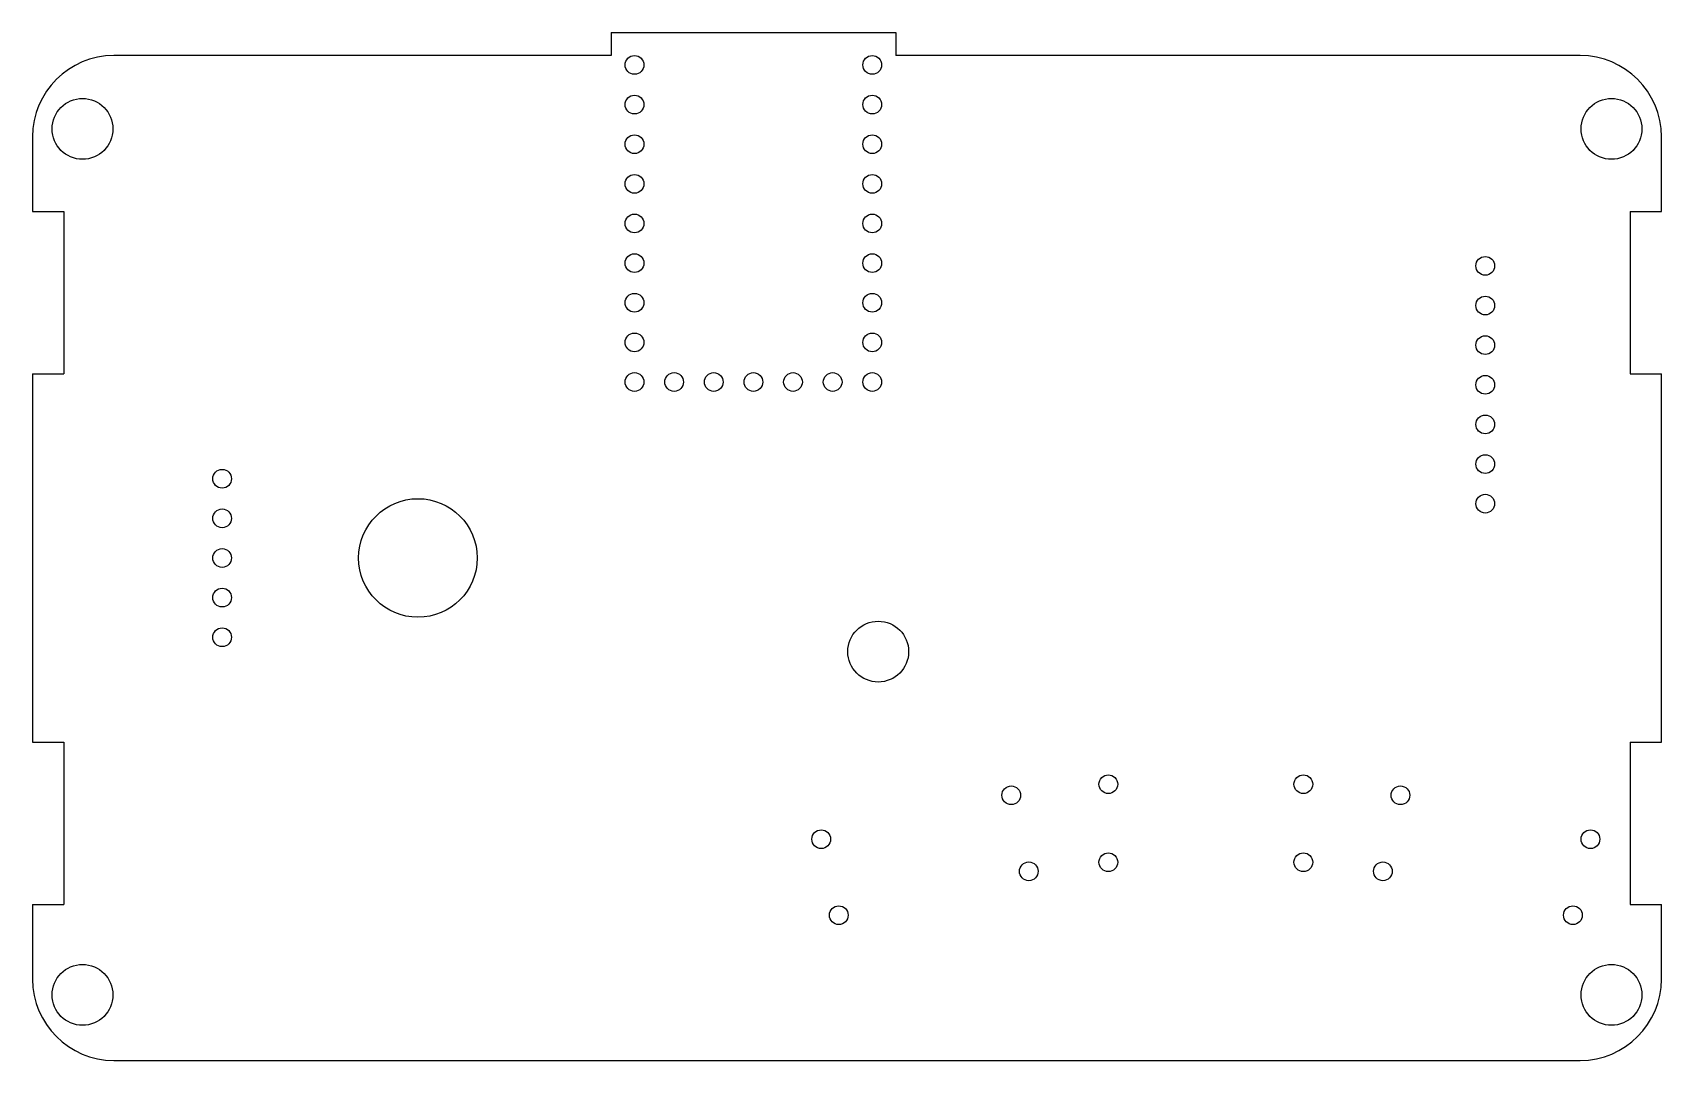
# Model space of a CAD drawing. Header units: metres. Extents: x 3 to 107, y 3 to 69.
import ezdxf

# ---------------------------------------------------------------- set-up
doc = ezdxf.new("R2010")
doc.units = ezdxf.units.M

msp = doc.modelspace()

# ---------------------------------------------------------------- linework, layer by layer
for p, q in [((39.88, 68.6721), (58.12, 68.6721)), ((39.88, 68.6721), (39.88, 67.2)), ((58.12, 68.6721), (58.12, 67.2)), ((39.88, 67.2), (8, 67.2)), ((102, 67.2), (58.12, 67.2)), ((2.8, 62), (2.8, 57.2)), ((107.2, 57.2), (107.2, 62)), ((2.8, 57.2), (4.8, 57.2)), ((4.8, 57.2), (4.8, 46.8)), ((105.2, 57.2), (105.2, 46.8)), ((105.2, 57.2), (107.2, 57.2)), ((2.8, 46.8), (4.8, 46.8)), ((2.8, 46.8), (2.8, 23.2)), ((105.2, 46.8), (107.2, 46.8)), ((107.2, 23.2), (107.2, 46.8)), ((2.8, 23.2), (4.8, 23.2)), ((4.8, 23.2), (4.8, 12.8)), ((105.2, 23.2), (105.2, 12.8)), ((105.2, 23.2), (107.2, 23.2)), ((2.8, 12.8), (4.8, 12.8)), ((2.8, 12.8), (2.8, 8)), ((105.2, 12.8), (107.2, 12.8)), ((107.2, 8), (107.2, 12.8)), ((8, 2.8), (102, 2.8))]:
    msp.add_line(p, q)
for centre, radius in [((41.38, 66.5977), 0.6), ((56.62, 66.5977), 0.6), ((6, 62.5), 1.95), ((41.38, 64.0577), 0.6), ((56.62, 64.0577), 0.6), ((104, 62.5), 1.95), ((41.38, 61.5177), 0.6), ((56.62, 61.5177), 0.6), ((41.38, 58.9777), 0.6), ((56.62, 58.9777), 0.6), ((41.38, 56.4377), 0.6), ((56.62, 56.4377), 0.6), ((41.38, 53.8977), 0.6), ((56.62, 53.8977), 0.6), ((95.91, 53.72), 0.6), ((41.38, 51.3577), 0.6), ((56.62, 51.3577), 0.6), ((95.91, 51.18), 0.6), ((41.38, 48.8177), 0.6), ((56.62, 48.8177), 0.6), ((95.91, 48.64), 0.6), ((41.38, 46.2777), 0.6), ((43.92, 46.2777), 0.6), ((46.46, 46.2777), 0.6), ((49, 46.2777), 0.6), ((51.54, 46.2777), 0.6), ((54.08, 46.2777), 0.6), ((56.62, 46.2777), 0.6), ((95.91, 46.1), 0.6), ((95.91, 43.56), 0.6), ((95.91, 41.02), 0.6), ((14.95, 40.08), 0.6), ((27.5, 35), 3.8), ((95.91, 38.48), 0.6), ((14.95, 37.54), 0.6), ((14.95, 35), 0.6), ((14.95, 32.46), 0.6), ((14.95, 29.92), 0.6), ((57, 29), 1.95), ((71.75, 20.5), 0.6), ((84.25, 20.5), 0.6), ((65.5272, 19.7908), 0.6), ((90.4728, 19.7908), 0.6), ((53.3478, 16.9783), 0.6), ((102.6522, 16.9783), 0.6), ((71.75, 15.5), 0.6), ((84.25, 15.5), 0.6), ((66.6522, 14.9191), 0.6), ((89.3478, 14.9191), 0.6), ((54.4728, 12.1066), 0.6), ((101.5272, 12.1066), 0.6), ((6, 7), 1.95), ((104, 7), 1.95)]:
    msp.add_circle(centre, radius)
for centre, start, end in [((8, 62), -270, -180), ((102, 62), -360, -270), ((8, 8), -180, -90), ((102, 8), -90, 0)]:
    msp.add_arc(centre, 5.2, start, end)

doc.saveas('drawing.dxf')
